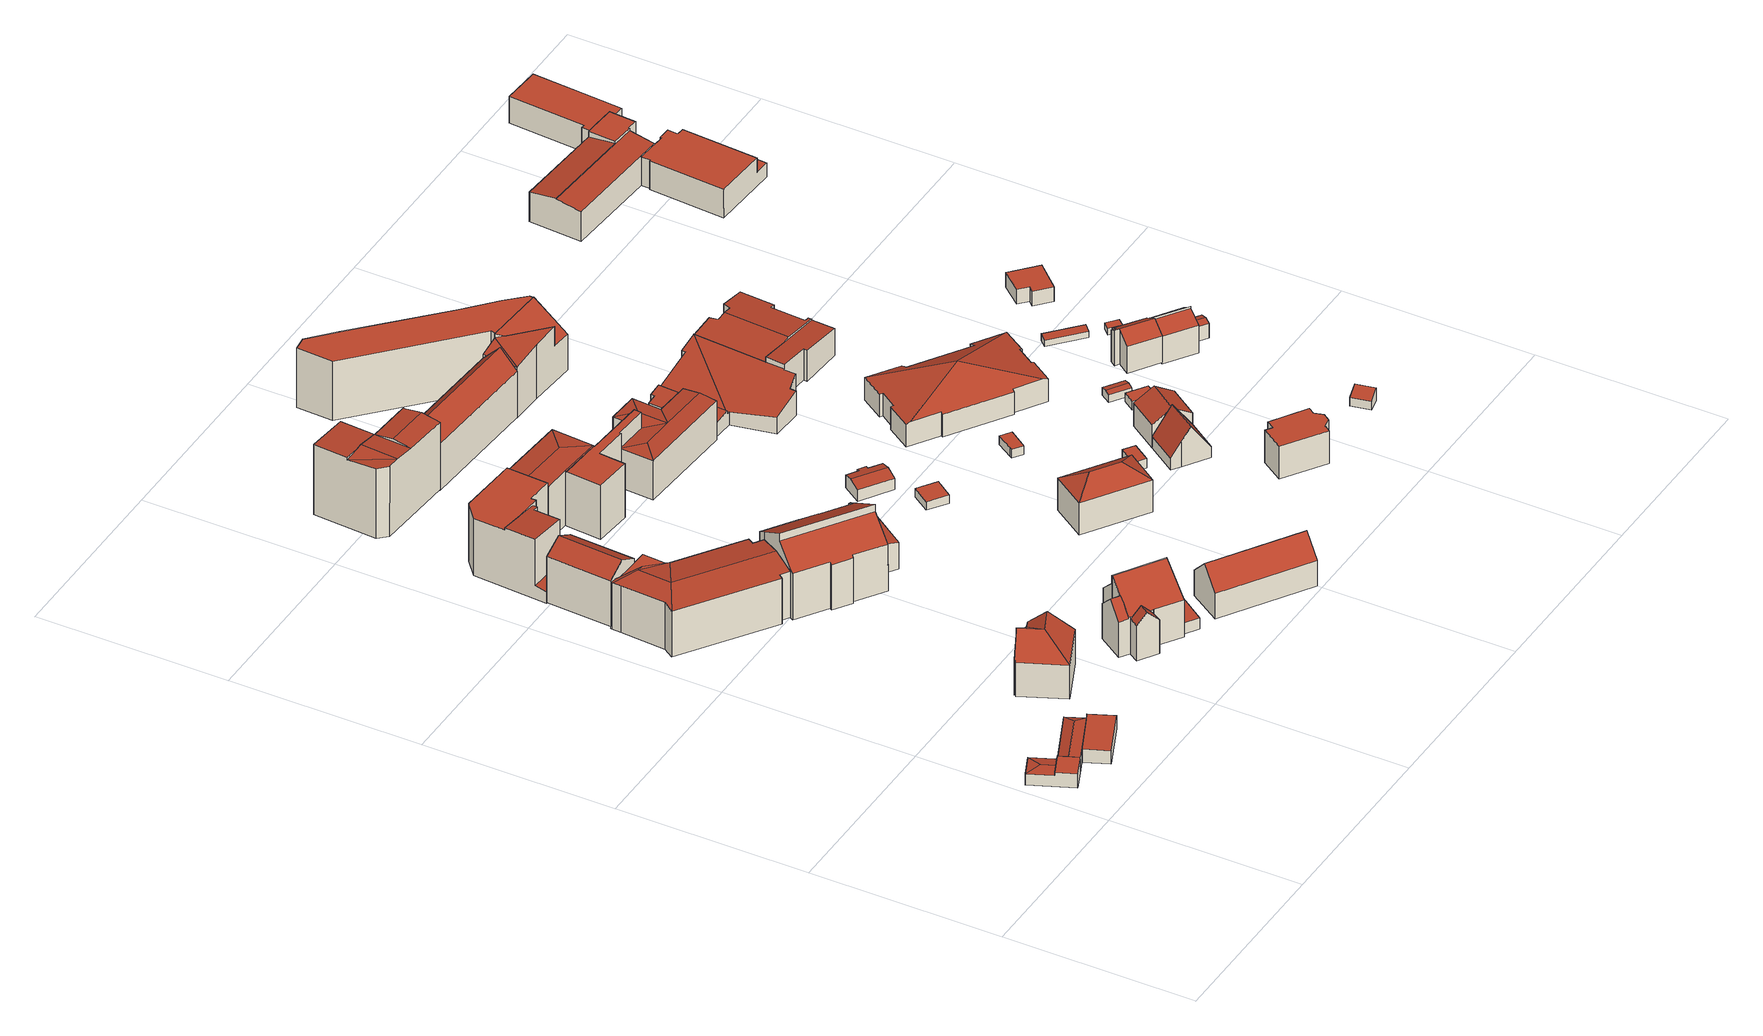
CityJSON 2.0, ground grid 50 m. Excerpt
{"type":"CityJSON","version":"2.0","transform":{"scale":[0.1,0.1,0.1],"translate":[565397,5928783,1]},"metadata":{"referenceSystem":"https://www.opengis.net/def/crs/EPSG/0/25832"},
"CityObjects":{
"building1":{"type":"Building","attributes":{"Gemeindeschluessel":"02100137","Geometrietyp2DReferenz":"3000","function":"31001_2500","roofType":"3200","measuredHeight":3.99,"storeysAboveGround":1},"address":[{"country":"Germany","locality":"Hamburg","thoroughfareName":"Bonifatiusstraße","postcode":"21107"}],"geometry":[{"type":"Solid","lod":"2","boundaries":[[[[0,1,2]],[[3,2,1,4]],[[5,6,7,8,9,10,9,11]],[[12,13,0,2,3]],[[8,14,15,16]],[[14,8,17,18]],[[15,14,18]],[[1,0,19,20]],[[9,8,16]],[[7,17,8]],[[6,5,21,22]],[[0,13,23,19]],[[15,18,24,25]],[[21,20,19,23,26,25,24,22]],[[21,5,11,4,1,20]],[[26,10,9,16,15,25]],[[24,18,17,7,6,22]],[[23,13,12,9,10,26]],[[9,12,3,4,11]]]],"semantics":{"surfaces":[{"type":"RoofSurface"},{"type":"WallSurface"},{"type":"GroundSurface"}],"values":[[0,0,0,0,0,0,0,1,1,1,1,1,1,2,1,1,1,1,1]]}}]},
"building2":{"type":"Building","attributes":{"Gemeindeschluessel":"02100137","Geometrietyp2DReferenz":"3000","function":"31001_2140","roofType":"1000","measuredHeight":3.64,"storeysAboveGround":1},"address":[{"country":"Germany","locality":"Hamburg","thoroughfareName":"Groß-Sand","postcode":"21107"}],"geometry":[{"type":"Solid","lod":"2","boundaries":[[[[27,28,29,30,31]],[[32,33,34,35,36]],[[30,29,32,36]],[[29,28,33,32]],[[28,27,34,33]],[[27,31,35,34]],[[31,30,36,35]]]],"semantics":{"surfaces":[{"type":"RoofSurface"},{"type":"GroundSurface"},{"type":"WallSurface"}],"values":[[0,1,2,2,2,2,2]]}}]},
"building3":{"type":"Building","attributes":{"Gemeindeschluessel":"02100137","Geometrietyp2DReferenz":"3000","function":"31001_3040","roofType":"3100","measuredHeight":14.27,"storeysAboveGround":2},"address":[{"country":"Germany","locality":"Hamburg","thoroughfareNumber":"1","thoroughfareName":"Bonifatiusstraße","postcode":"21107"}],"geometry":[{"type":"Solid","lod":"2","boundaries":[[[[37,38,39,40,41,42]],[[43,37,42,44]],[[45,46,47,38,37]],[[48,45,37,43]],[[41,40,49,50]],[[40,39,51,49]],[[42,41,50,52]],[[44,42,52,53]],[[47,46,54,55]],[[54,56,53,52,50,49,51,55]],[[54,46,45,48,56]],[[56,48,43,44,53]],[[51,39,38,47,55]]]],"semantics":{"surfaces":[{"type":"RoofSurface"},{"type":"WallSurface"},{"type":"GroundSurface"}],"values":[[0,0,0,0,1,1,1,1,1,2,1,1,1]]}}]},
"building4":{"type":"Building","attributes":{"Gemeindeschluessel":"02100137","Geometrietyp2DReferenz":"3000","function":"31001_1120","roofType":"3100","measuredHeight":15.88,"storeysAboveGround":4},"address":[{"country":"Germany","locality":"Hamburg","thoroughfareNumber":"158","thoroughfareName":"Veringstraße","postcode":"21107"}],"geometry":[{"type":"Solid","lod":"2","boundaries":[[[[57,58,59,60]],[[59,58,61,62]],[[62,61,63,64]],[[59,62,64,65,60]],[[64,63,66,65]],[[61,58,57,66,63]],[[66,57,60,65]]]],"semantics":{"surfaces":[{"type":"RoofSurface"},{"type":"WallSurface"},{"type":"GroundSurface"}],"values":[[0,1,2,1,1,1,0]]}}]},
"building5":{"type":"Building","attributes":{"Gemeindeschluessel":"02100137","Geometrietyp2DReferenz":"3000","function":"31001_3020","roofType":"3100","measuredHeight":14.16,"storeysAboveGround":3},"address":[{"country":"Germany","locality":"Hamburg","thoroughfareNumber":"2a","thoroughfareName":"Bonifatiusstraße","postcode":"21107"}],"geometry":[{"type":"Solid","lod":"2","boundaries":[[[[67,68,69,70,71,72]],[[73,74,75,76,68,67]],[[77,78,79,80]],[[81,67,72,82]],[[73,67,81]],[[71,70,83,84]],[[70,69,85,83]],[[76,75,86,87]],[[78,77,88,89]],[[90,91,92,93]],[[91,94,95,92]],[[96,97,98,99]],[[97,100,101,98]],[[92,95,84,83,85,87,86,89,88,102,99,98,101,93]],[[84,95,94,71]],[[101,100,103,90,93]],[[99,102,82,96]],[[88,77,80,81,82,102]],[[79,74,73,81,80]],[[86,75,74,79,78,89]],[[85,69,68,76,87]],[[100,97,96,82,72,103]],[[72,71,94,91,90,103]]]],"semantics":{"surfaces":[{"type":"RoofSurface"},{"type":"WallSurface"},{"type":"GroundSurface"}],"values":[[0,0,0,0,0,1,1,1,1,1,1,1,1,2,1,1,1,1,1,1,1,0,0]]}}]},
"building6":{"type":"Building","attributes":{"Gemeindeschluessel":"02100137","Geometrietyp2DReferenz":"3000","function":"31001_1120","roofType":"1000","measuredHeight":16.8,"storeysAboveGround":4},"address":[{"country":"Germany","locality":"Hamburg","thoroughfareNumber":"156","thoroughfareName":"Veringstraße","postcode":"21107"}],"geometry":[{"type":"Solid","lod":"2","boundaries":[[[[104,105,106,107,108,109]],[[110,111,112,113,114,115,116,117]],[[118,119,120,121,122]],[[123,118,122,124]],[[125,126,119,118]],[[125,118,123]],[[127,128,129]],[[105,104,121,120]],[[109,108,130,131]],[[115,114,132]],[[113,112,128,127]],[[111,110,133,134]],[[117,116,107,106]],[[135,136,137,138]],[[139,140,141,142]],[[143,144,145,146]],[[141,134,133,147,148,149,131,130,138,137,146,145,142]],[[140,139,144,143,136,135,132,114,150]],[[130,108,107,116,115,132,135,138]],[[147,106,105,120,119,126,148]],[[149,124,122,121,104,109,131]],[[141,140,150,129,128,112,111,134]],[[143,146,137,136]],[[148,126,125,123,124,149]],[[139,142,145,144]],[[114,113,127,129,150]],[[133,110,117,106,147]]]],"semantics":{"surfaces":[{"type":"RoofSurface"},{"type":"WallSurface"},{"type":"GroundSurface"}],"values":[[0,0,0,0,0,0,0,1,1,1,1,1,1,1,1,1,2,0,1,1,1,1,1,1,1,1,1]]}}]},
"building7":{"type":"Building","attributes":{"Gemeindeschluessel":"02100137","Geometrietyp2DReferenz":"3000","function":"31001_1010","roofType":"2100","measuredHeight":16.89,"storeysAboveGround":3},"address":[{"country":"Germany","locality":"Hamburg","thoroughfareNumber":"3","thoroughfareName":"Bonifatiusstraße","postcode":"21107"}],"geometry":[{"type":"Solid","lod":"2","boundaries":[[[[151,152,153,154,155]],[[156,157,158,159,160]],[[161,162,163,153,152]],[[164,165,156,160,166]],[[167,151,155]],[[168,162,161]],[[169,165,164]],[[170,158,157]],[[171,172,173,174]],[[172,175,176,173]],[[175,177,178,176]],[[179,180,181,182]],[[180,183,184,181]],[[183,185,186,184]],[[185,187,188,186]],[[189,190,191,192,193,194,195,174,173,176,178,182,181,184,186,188,196]],[[196,188,187,197,198,199]],[[182,178,177,179]],[[189,200,169,164,166,190]],[[189,196,199,200]],[[197,201,202,198]],[[195,168,202,201,171,174]],[[194,163,162,168,195]],[[190,166,160,159,191]],[[156,165,157]],[[191,159,158,170,203,192]],[[192,203,167,155,154,193]],[[152,151,161]],[[193,154,153,163,194]],[[197,187,185,183,180,179,177,175,172,171,201]],[[151,167,203,170,157,165,169,200,199,198,202,168,161]]]],"semantics":{"surfaces":[{"type":"RoofSurface"},{"type":"WallSurface"},{"type":"GroundSurface"}],"values":[[0,0,0,0,1,1,1,1,1,1,1,1,1,1,1,2,1,1,1,1,1,1,1,1,1,1,1,1,1,0,0]]}}]},
"building8":{"type":"Building","attributes":{"name":"Katholische Bonifatiusschule","Gemeindeschluessel":"02100137","Geometrietyp2DReferenz":"3000","function":"31001_3020","roofType":"2100","measuredHeight":20.45,"storeysAboveGround":3},"address":[{"country":"Germany","locality":"Hamburg","thoroughfareNumber":"2","thoroughfareName":"Bonifatiusstraße","postcode":"21107"}],"geometry":[{"type":"Solid","lod":"2","boundaries":[[[[204,205,206,207,208,209,210,211,212]],[[213,214,215,216,217,218,219,220,221,222,223]],[[224,225,226,227,228,229]],[[230,231,232,233]],[[211,210,93,234]],[[206,205,235,236]],[[205,204,237,235]],[[204,212,238,237]],[[212,211,234,238]],[[221,220,239,101]],[[220,219,240,239]],[[219,218,241,240]],[[218,217,242,241]],[[217,216,243,242]],[[216,215,244,243]],[[215,214,245,244]],[[223,222,209,208]],[[226,225,246,247]],[[225,224,248,246]],[[229,228,231,230]],[[236,235,237,238,234,93,101,239,240,241,242,243,244,245,247,246,248,249]],[[248,224,229,230,233,249]],[[245,214,213,227,226,247]],[[249,233,232,207,206,236]],[[207,232,231,228,227,213,223,208]],[[93,210,209,222,221,101]]]],"semantics":{"surfaces":[{"type":"RoofSurface"},{"type":"WallSurface"},{"type":"GroundSurface"}],"values":[[0,0,0,0,1,1,1,1,1,1,1,1,1,1,1,1,1,1,1,1,2,1,1,1,1,1]]}}]},
"building9":{"type":"Building","attributes":{"Gemeindeschluessel":"02100137","Geometrietyp2DReferenz":"3000","function":"31001_2460","roofType":"1000","measuredHeight":3.11,"storeysAboveGround":1},"address":[{"country":"Germany","locality":"Hamburg","thoroughfareName":"Bonifatiusstraße","postcode":"21107"}],"geometry":[{"type":"Solid","lod":"2","boundaries":[[[[250,251,252,253]],[[254,255,256,257]],[[257,253,252,254]],[[256,250,253,257]],[[255,251,250,256]],[[254,252,251,255]]]],"semantics":{"surfaces":[{"type":"RoofSurface"},{"type":"GroundSurface"},{"type":"WallSurface"}],"values":[[0,1,2,2,2,2]]}}]},
"building10":{"type":"Building","attributes":{"Gemeindeschluessel":"02100137","Geometrietyp2DReferenz":"3000","function":"31001_1120","roofType":"3100","measuredHeight":19.81,"storeysAboveGround":4},"address":[{"country":"Germany","locality":"Hamburg","thoroughfareNumber":"81","thoroughfareName":"Rotenhäuser Straße","postcode":"21107"}],"geometry":[{"type":"Solid","lod":"2","boundaries":[[[[258,259,260,261]],[[262,263,264,259,258]],[[265,266,267,268,263,269]],[[269,262,258,270,271]],[[272,273,270,274]],[[275,276,271,273,272]],[[261,260,277,278]],[[267,266,279,280]],[[266,265,281,279]],[[268,264,263]],[[276,275,282,283]],[[278,277,280,279,281,284,283,282,285]],[[285,274,270,258,261,278]],[[277,260,259,264,268,267,280]],[[282,275,272,274,285]],[[270,273,271]],[[284,271,276,283]],[[281,265,269,271,284]],[[263,262,269]]]],"semantics":{"surfaces":[{"type":"RoofSurface"},{"type":"WallSurface"},{"type":"GroundSurface"}],"values":[[0,0,0,0,0,0,1,1,1,1,1,2,1,1,1,1,1,1,1]]}}]},
"building11":{"type":"Building","attributes":{"Gemeindeschluessel":"02100137","Geometrietyp2DReferenz":"3000","function":"31001_1010","roofType":"3100","measuredHeight":12.44,"storeysAboveGround":2},"address":[{"country":"Germany","locality":"Hamburg","thoroughfareNumber":"5","thoroughfareName":"Bonifatiusstraße","postcode":"21107"}],"geometry":[{"type":"Solid","lod":"2","boundaries":[[[[286,287,288,289]],[[290,291,287,286]],[[289,288,292,293]],[[291,290,294,295]],[[290,286,289,293,294]],[[288,287,291,295,292]],[[295,294,293,292]]]],"semantics":{"surfaces":[{"type":"RoofSurface"},{"type":"WallSurface"},{"type":"GroundSurface"}],"values":[[0,0,1,1,1,1,2]]}}]},
"building12":{"type":"Building","attributes":{"Gemeindeschluessel":"02100137","Geometrietyp2DReferenz":"3000","function":"31001_3020","roofType":"3100","measuredHeight":15.96,"storeysAboveGround":4},"address":[{"country":"Germany","locality":"Hamburg","thoroughfareName":"Rotenhäuser Straße","postcode":"21107"}],"geometry":[{"type":"Solid","lod":"2","boundaries":[[[[296,297,298,299]],[[300,301,296]],[[302,303,304,305]],[[306,307,308,309]],[[307,310,311,308]],[[299,298,312,313]],[[314,315,316,317]],[[315,318,319,316]],[[318,320,321,319]],[[300,296,299,313,322,323,324]],[[308,311,325,305,304,326,324,323,317,316,319,321,309]],[[311,310,312,298,297,325]],[[309,321,320,306]],[[317,323,322,314]],[[324,326,327,300]],[[305,325,297,302]],[[304,303,328,327,326]],[[322,313,312,310,307,306,320,318,315,314]],[[300,327,328,301]],[[328,303,302,297,296,301]]]],"semantics":{"surfaces":[{"type":"RoofSurface"},{"type":"WallSurface"},{"type":"GroundSurface"}],"values":[[0,0,1,1,1,1,1,1,1,1,2,1,1,1,1,1,1,0,0,0]]}}]},
"building13":{"type":"Building","attributes":{"Gemeindeschluessel":"02100137","Geometrietyp2DReferenz":"3000","function":"31001_1010","roofType":"3100","measuredHeight":18.03,"storeysAboveGround":4},"address":[{"country":"Germany","locality":"Hamburg","thoroughfareNumber":"77","thoroughfareName":"Rotenhäuser Straße","postcode":"21107"}],"geometry":[{"type":"Solid","lod":"2","boundaries":[[[[329,330,331,332]],[[333,334,330,329]],[[332,331,335,336]],[[334,333,337,338]],[[333,329,332,336,337]],[[331,330,334,338,335]],[[338,337,336,335]]]],"semantics":{"surfaces":[{"type":"RoofSurface"},{"type":"WallSurface"},{"type":"GroundSurface"}],"values":[[0,0,1,1,1,1,2]]}}]},
"building14":{"type":"Building","attributes":{"Gemeindeschluessel":"02100137","Geometrietyp2DReferenz":"3000","function":"31001_2460","roofType":"1000","measuredHeight":2.35,"storeysAboveGround":1},"address":[{"country":"Germany","locality":"Hamburg","thoroughfareName":"Bonifatiusstraße","postcode":"21107"}],"geometry":[{"type":"Solid","lod":"2","boundaries":[[[[339,340,341,342]],[[343,344,345,346]],[[341,340,343,346]],[[340,339,344,343]],[[339,342,345,344]],[[342,341,346,345]]]],"semantics":{"surfaces":[{"type":"RoofSurface"},{"type":"GroundSurface"},{"type":"WallSurface"}],"values":[[0,1,2,2,2,2]]}}]},
"building15":{"type":"Building","attributes":{"Gemeindeschluessel":"02100137","Geometrietyp2DReferenz":"3000","function":"31001_3040","roofType":"3100","measuredHeight":4.05,"storeysAboveGround":1},"address":[{"country":"Germany","locality":"Hamburg","thoroughfareName":"Bonifatiusstraße","postcode":"21107"}],"geometry":[{"type":"Solid","lod":"2","boundaries":[[[[347,348,349,350]],[[351,352,353,354,355,356,348,347]],[[350,349,357,358]],[[356,355,359,360]],[[355,354,361,359]],[[354,353,362,361]],[[353,352,363,362]],[[352,351,364,363]],[[351,347,350,358,364]],[[349,348,356,360,357]],[[360,359,361,362,363,364,358,357]]]],"semantics":{"surfaces":[{"type":"RoofSurface"},{"type":"WallSurface"},{"type":"GroundSurface"}],"values":[[0,0,1,1,1,1,1,1,1,1,2]]}}]},
"building16":{"type":"Building","attributes":{"Gemeindeschluessel":"02100137","Geometrietyp2DReferenz":"3000","function":"31001_3020","roofType":"3100","measuredHeight":11.5,"storeysAboveGround":3},"address":[{"country":"Germany","locality":"Hamburg","thoroughfareNumber":"96","thoroughfareName":"Rotenhäuser Straße","postcode":"21107"}],"geometry":[{"type":"Solid","lod":"2","boundaries":[[[[365,366,367,368]],[[369,370,371]],[[367,366,372,373]],[[366,365,374,372]],[[375,367,373,376]],[[373,372,374,377,378,379,380,381,382,376]],[[383,368,367,375,384]],[[371,383,385,369]],[[380,379,370,369]],[[385,381,380,369]],[[375,376,382,386,384]],[[382,381,385,386]],[[378,387,370,379]],[[378,377,388,387]],[[377,374,365,388]],[[385,383,384,386]],[[388,383,371,370,387]],[[365,368,383,388]]]],"semantics":{"surfaces":[{"type":"RoofSurface"},{"type":"WallSurface"},{"type":"GroundSurface"}],"values":[[0,0,1,1,1,2,0,0,1,1,1,1,1,1,1,0,0,0]]}}]},
"building17":{"type":"Building","attributes":{"Gemeindeschluessel":"02100137","Geometrietyp2DReferenz":"3000","function":"31001_1010","roofType":"3200","measuredHeight":12.34,"storeysAboveGround":2},"address":[{"country":"Germany","locality":"Hamburg","thoroughfareNumber":"8","thoroughfareName":"Bonifatiusstraße","postcode":"21107"}],"geometry":[{"type":"Solid","lod":"2","boundaries":[[[[389,390,391]],[[392,391,390,393]],[[392,394,389,391]],[[394,392,393]],[[390,389,395,396]],[[393,390,396,397]],[[389,394,398,395]],[[394,393,397,398]],[[396,395,398,397]]]],"semantics":{"surfaces":[{"type":"RoofSurface"},{"type":"WallSurface"},{"type":"GroundSurface"}],"values":[[0,0,0,0,1,1,1,1,2]]}}]},
"building18":{"type":"Building","attributes":{"Gemeindeschluessel":"02100137","Geometrietyp2DReferenz":"3000","function":"31001_1010","roofType":"1000","measuredHeight":16.89,"storeysAboveGround":5},"address":[{"country":"Germany","locality":"Hamburg","thoroughfareNumber":"77c","thoroughfareName":"Rotenhäuser Straße","postcode":"21107"}],"geometry":[{"type":"Solid","lod":"2","boundaries":[[[[399,400,401]],[[402,403,404,405,406,407,408]],[[409,410,411,412]],[[410,413,414,411]],[[413,415,416,414]],[[400,399,417,418]],[[419,402,408]],[[420,421,422,423]],[[421,424,425,422]],[[405,404,426,427]],[[407,428,408]],[[429,418,417,430,431,412,411,414,416,423,422,425,432]],[[417,399,401,428,407,406,430]],[[430,406,405,427,433,431]],[[425,424,426,404,403,432]],[[432,403,402,419,434,429]],[[418,429,434,400]],[[412,431,433,409]],[[423,416,415,420]],[[434,419,408,428,401,400]],[[415,413,410,409,433,427,426,424,421,420]]]],"semantics":{"surfaces":[{"type":"RoofSurface"},{"type":"WallSurface"},{"type":"GroundSurface"}],"values":[[0,0,1,1,1,1,1,1,1,1,1,2,1,1,1,1,1,1,1,0,0]]}}]},
"building19":{"type":"Building","attributes":{"Gemeindeschluessel":"02100137","Geometrietyp2DReferenz":"3000","function":"31001_2460","roofType":"1000","measuredHeight":2.44,"storeysAboveGround":1},"address":[{"country":"Germany","locality":"Hamburg","thoroughfareName":"Bonifatiusstraße","postcode":"21107"}],"geometry":[{"type":"Solid","lod":"2","boundaries":[[[[435,436,437,438,439,440]],[[441,442,443,444,445,446]],[[439,438,441,446]],[[438,437,442,441]],[[437,436,443,442]],[[436,435,444,443]],[[435,440,445,444]],[[440,439,446,445]]]],"semantics":{"surfaces":[{"type":"RoofSurface"},{"type":"GroundSurface"},{"type":"WallSurface"}],"values":[[0,1,2,2,2,2,2,2]]}}]},
"building20":{"type":"Building","attributes":{"Gemeindeschluessel":"02100137","Geometrietyp2DReferenz":"3000","function":"31001_2460","roofType":"1000","measuredHeight":2.62,"storeysAboveGround":1},"address":[{"country":"Germany","locality":"Hamburg","thoroughfareName":"Dreieck","postcode":"21107"}],"geometry":[{"type":"Solid","lod":"2","boundaries":[[[[447,448,449,450]],[[451,452,453,454]],[[449,448,451,454]],[[448,447,452,451]],[[447,450,453,452]],[[450,449,454,453]]]],"semantics":{"surfaces":[{"type":"RoofSurface"},{"type":"GroundSurface"},{"type":"WallSurface"}],"values":[[0,1,2,2,2,2]]}}]},
"building21":{"type":"Building","attributes":{"Gemeindeschluessel":"02100137","Geometrietyp2DReferenz":"3000","function":"31001_1010","roofType":"3100","measuredHeight":10.58,"storeysAboveGround":2},"address":[{"country":"Germany","locality":"Hamburg","thoroughfareNumber":"8","thoroughfareName":"Dreieck","postcode":"21107"}],"geometry":[{"type":"Solid","lod":"2","boundaries":[[[[455,456,457,458,459]],[[460,458,457,461]],[[455,459,462,463]],[[456,455,463,464]],[[460,461,465,466]],[[459,458,460,466,462]],[[461,457,456,464,465]],[[464,463,462,466,465]]]],"semantics":{"surfaces":[{"type":"RoofSurface"},{"type":"WallSurface"},{"type":"GroundSurface"}],"values":[[0,0,1,1,1,1,1,2]]}}]},
"building22":{"type":"Building","attributes":{"Gemeindeschluessel":"02100137","Geometrietyp2DReferenz":"3000","function":"31001_3060","roofType":"2100","measuredHeight":9.43,"storeysAboveGround":2},"address":[{"country":"Germany","locality":"Hamburg","thoroughfareNumber":"94","thoroughfareName":"Rotenhäuser Straße","postcode":"21107"}],"geometry":[{"type":"Solid","lod":"2","boundaries":[[[[467,468,469,470,471,472,473]],[[474,475,476,477,478]],[[479,480,481,482,483,484,485]],[[486,487,488,489,490,491,485]],[[492,493,494,495,496,497,498,487,486,499]],[[472,471,500,501]],[[471,470,502,500]],[[470,469,503,502]],[[469,468,504,503]],[[467,473,478,477]],[[476,475,505,506]],[[507,508,491,490]],[[509,510,511,512]],[[510,513,514,511]],[[480,479,508,515]],[[508,479,485,491]],[[483,482,516,517]],[[482,481,518,516]],[[489,488,519,520]],[[498,497,521,522]],[[497,496,523,521]],[[496,495,524,523]],[[495,494,525,524]],[[494,493,526,525]],[[493,492,527,526]],[[510,509,528,529,515,508,507,474,478,530,513]],[[513,530,531,514]],[[516,518,532,533,512,511,514,531,501,500,502,503,504,506,505,520,519,522,521,523,524,525,526,527,517]],[[531,530,478,473,472,501]],[[505,475,474,507,490,489,520]],[[484,499,486,485]],[[519,488,487,498,522]],[[527,492,499,484,483,517]],[[533,528,509,512]],[[532,529,528,533]],[[518,481,480,515,529,532]],[[504,468,467,477,476,506]]]],"semantics":{"surfaces":[{"type":"RoofSurface"},{"type":"WallSurface"},{"type":"GroundSurface"}],"values":[[0,0,0,0,0,1,1,1,1,1,1,1,1,1,1,1,1,1,1,1,1,1,1,1,1,0,1,2,1,1,1,1,1,1,1,1,1]]}}]},
"building23":{"type":"Building","attributes":{"Gemeindeschluessel":"02100137","Geometrietyp2DReferenz":"3000","function":"31001_1120","roofType":"1000","measuredHeight":9.2,"storeysAboveGround":1},"address":[{"country":"Germany","locality":"Hamburg","thoroughfareNumber":"12","thoroughfareName":"Bonifatiusstraße","postcode":"21107"}],"geometry":[{"type":"Solid","lod":"2","boundaries":[[[[534,535,536,537]],[[535,538,539,536]],[[538,540,541,539]],[[542,543,544,545]],[[543,546,547,544]],[[546,548,549,547]],[[548,546,543,542,550,540,538,535,534,551]],[[544,547,549,552,537,536,539,541,553,545]],[[552,551,534,537]],[[549,548,551,552]],[[553,550,542,545]],[[541,540,550,553]]]],"semantics":{"surfaces":[{"type":"WallSurface"},{"type":"RoofSurface"},{"type":"GroundSurface"}],"values":[[0,0,0,0,0,0,1,2,0,0,0,0]]}}]},
"building24":{"type":"Building","attributes":{"Gemeindeschluessel":"02100137","Geometrietyp2DReferenz":"3000","function":"31001_1010","roofType":"3100","measuredHeight":9.58,"storeysAboveGround":2},"address":[{"country":"Germany","locality":"Hamburg","thoroughfareNumber":"6","thoroughfareName":"Dreieck","postcode":"21107"}],"geometry":[{"type":"Solid","lod":"2","boundaries":[[[[554,555,556,557]],[[558,554,557,559]],[[556,555,560,462]],[[558,559,466,561]],[[555,554,558,561,560]],[[559,557,556,462,466]],[[462,560,561,466]]]],"semantics":{"surfaces":[{"type":"RoofSurface"},{"type":"WallSurface"},{"type":"GroundSurface"}],"values":[[0,0,1,1,1,1,2]]}}]},
"building25":{"type":"Building","attributes":{"name":"Gemeindehaus","Gemeindeschluessel":"02100137","Geometrietyp2DReferenz":"3000","function":"31001_3040","roofType":"3500","measuredHeight":11.46,"storeysAboveGround":2},"address":[{"country":"Germany","locality":"Hamburg","thoroughfareNumber":"6","thoroughfareName":"Bonifatiusstraße","postcode":"21107"}],"geometry":[{"type":"Solid","lod":"2","boundaries":[[[[562,563,564,565,566,567,568,569]],[[570,571,572,573,562,569,574]],[[575,576,577,578,579,563,562]],[[580,581,582,583,584,585,575,562,573]],[[568,567,586,587]],[[567,566,588,586]],[[566,565,589,588]],[[565,564,590,589]],[[564,563,591,590]],[[572,571,592,593]],[[571,570,594,592]],[[570,574,595,594]],[[563,579,596,591]],[[579,578,597,596]],[[578,577,598,597]],[[577,576,599,598]],[[585,584,600,601]],[[584,583,602,600]],[[583,582,603,602]],[[582,581,604,603]],[[581,580,605,604]],[[592,594,595,587,586,588,589,590,591,596,597,598,599,601,600,602,603,604,605,593]],[[599,576,575,585,601]],[[605,580,573,572,593]],[[595,574,569,568,587]]]],"semantics":{"surfaces":[{"type":"RoofSurface"},{"type":"WallSurface"},{"type":"GroundSurface"}],"values":[[0,0,0,0,1,1,1,1,1,1,1,1,1,1,1,1,1,1,1,1,1,2,1,1,1]]}}]},
"building26":{"type":"Building","attributes":{"Gemeindeschluessel":"02100137","Geometrietyp2DReferenz":"3000","function":"31001_2460","roofType":"1000","measuredHeight":2.25,"storeysAboveGround":1},"address":[{"country":"Germany","locality":"Hamburg","thoroughfareName":"Dreieck","postcode":"21107"}],"geometry":[{"type":"Solid","lod":"2","boundaries":[[[[606,607,608,609]],[[610,611,612,613]],[[608,607,610,613]],[[607,606,611,610]],[[606,609,612,611]],[[609,608,613,612]]]],"semantics":{"surfaces":[{"type":"RoofSurface"},{"type":"GroundSurface"},{"type":"WallSurface"}],"values":[[0,1,2,2,2,2]]}}]},
"building27":{"type":"Building","attributes":{"Gemeindeschluessel":"02100137","Geometrietyp2DReferenz":"3000","function":"31001_2460","roofType":"3100","measuredHeight":2.45,"storeysAboveGround":1},"address":[{"country":"Germany","locality":"Hamburg","thoroughfareName":"Dreieck","postcode":"21107"}],"geometry":[{"type":"Solid","lod":"2","boundaries":[[[[614,615,616,617]],[[618,619,615,614]],[[617,616,620,621]],[[619,618,622,623]],[[618,614,617,621,622]],[[616,615,619,623,620]],[[623,622,621,620]]]],"semantics":{"surfaces":[{"type":"RoofSurface"},{"type":"WallSurface"},{"type":"GroundSurface"}],"values":[[0,0,1,1,1,1,2]]}}]},
"building28":{"type":"Building","attributes":{"Gemeindeschluessel":"02100137","Geometrietyp2DReferenz":"3000","function":"31001_2460","roofType":"2100","measuredHeight":3.62,"storeysAboveGround":1},"address":[{"country":"Germany","locality":"Hamburg","thoroughfareName":"Dreieck","postcode":"21107"}],"geometry":[{"type":"Solid","lod":"2","boundaries":[[[[624,625,626,627]],[[628,629,630,631]],[[626,625,628,631]],[[625,624,629,628]],[[624,627,630,629]],[[627,626,631,630]]]],"semantics":{"surfaces":[{"type":"RoofSurface"},{"type":"GroundSurface"},{"type":"WallSurface"}],"values":[[0,1,2,2,2,2]]}}]},
"building29":{"type":"Building","attributes":{"Gemeindeschluessel":"02100137","Geometrietyp2DReferenz":"3000","function":"31001_1010","roofType":"2100","measuredHeight":9.99,"storeysAboveGround":1},"address":[{"country":"Germany","locality":"Hamburg","thoroughfareNumber":"4","thoroughfareName":"Dreieck","postcode":"21107"}],"geometry":[{"type":"Solid","lod":"2","boundaries":[[[[632,633,634,635,636,637]],[[638,639,640,641,633,632]],[[636,635,642,643]],[[635,634,644,642]],[[637,636,643,645]],[[641,640,646,647]],[[640,639,648,646]],[[639,638,649,648]],[[638,632,637,645,649]],[[634,633,641,647,644]],[[647,646,648,649,645,643,642,644]]]],"semantics":{"surfaces":[{"type":"RoofSurface"},{"type":"WallSurface"},{"type":"GroundSurface"}],"values":[[0,0,1,1,1,1,1,1,1,1,2]]}}]},
"building30":{"type":"Building","attributes":{"Gemeindeschluessel":"02100137","Geometrietyp2DReferenz":"3000","function":"31001_1310","roofType":"1000","measuredHeight":2.07,"storeysAboveGround":1},"address":[{"country":"Germany","locality":"Hamburg","thoroughfareName":"Dreieck","postcode":"21107"}],"geometry":[{"type":"Solid","lod":"2","boundaries":[[[[650,651,652,653]],[[651,654,655,652]],[[653,656,657,650]],[[656,655,654,657]],[[656,653,652,655]],[[654,651,650,657]]]],"semantics":{"surfaces":[{"type":"WallSurface"},{"type":"GroundSurface"},{"type":"RoofSurface"}],"values":[[0,0,0,0,1,2]]}}]},
"building31":{"type":"Building","attributes":{"Gemeindeschluessel":"02100137","Geometrietyp2DReferenz":"3000","function":"31001_1010","roofType":"2100","measuredHeight":10.32,"storeysAboveGround":1},"address":[{"country":"Germany","locality":"Hamburg","thoroughfareNumber":"2","thoroughfareName":"Dreieck","postcode":"21107"}],"geometry":[{"type":"Solid","lod":"2","boundaries":[[[[658,659,660,661]],[[662,663,664,665,666]],[[667,668,669,670]],[[671,672,668,667]],[[661,660,673,674]],[[664,663,659,658]],[[675,674,673,676,677,678]],[[677,671,667,670,678]],[[678,670,669,665,675]],[[665,669,668,672,666]],[[676,662,666,672,671,677]],[[675,665,664,658,661,674]],[[673,660,659,663,662,676]]]],"semantics":{"surfaces":[{"type":"RoofSurface"},{"type":"WallSurface"},{"type":"GroundSurface"}],"values":[[0,0,0,0,1,1,2,1,1,1,1,1,1]]}}]},
"building32":{"type":"Building","attributes":{"Gemeindeschluessel":"02100137","Geometrietyp2DReferenz":"3000","function":"31001_1310","roofType":"1000","measuredHeight":1.86,"storeysAboveGround":1},"address":[{"country":"Germany","locality":"Hamburg","thoroughfareName":"Dreieck","postcode":"21107"}],"geometry":[{"type":"Solid","lod":"2","boundaries":[[[[679,680,681,682]],[[683,684,685,686]],[[684,679,682,685]],[[683,680,679,684]],[[686,681,680,683]],[[685,682,681,686]]]],"semantics":{"surfaces":[{"type":"GroundSurface"},{"type":"RoofSurface"},{"type":"WallSurface"}],"values":[[0,1,2,2,2,2]]}}]},
"building33":{"type":"Building","attributes":{"Gemeindeschluessel":"02100137","Geometrietyp2DReferenz":"3000","function":"31001_2460","roofType":"1000","measuredHeight":4.13,"storeysAboveGround":1},"address":[{"country":"Germany","locality":"Hamburg","thoroughfareName":"Bauwiesenstraße","postcode":"21107"}],"geometry":[{"type":"Solid","lod":"2","boundaries":[[[[687,688,689,690]],[[688,691,692,689]],[[691,693,694,692]],[[693,695,696,694]],[[690,697,698,687]],[[697,696,695,698]],[[697,690,689,692,694,696]],[[695,693,691,688,687,698]]]],"semantics":{"surfaces":[{"type":"WallSurface"},{"type":"GroundSurface"},{"type":"RoofSurface"}],"values":[[0,0,0,0,0,0,1,2]]}}]},
"building34":{"type":"Building","attributes":{"name":"Feuerwehr","Gemeindeschluessel":"02100137","Geometrietyp2DReferenz":"3000","function":"31001_3070","roofType":"1000","measuredHeight":9.97,"storeysAboveGround":3},"address":[{"country":"Germany","locality":"Hamburg","thoroughfareNumber":"73","thoroughfareName":"Rotenhäuser Straße","postcode":"21107"}],"geometry":[{"type":"Solid","lod":"2","boundaries":[[[[699,700,701,702]],[[703,704,705,706]],[[707,708,709,710]],[[711,712,713,714]],[[715,716,717,718]],[[716,719,720,717]],[[721,722,699,702]],[[723,724,725,709,708]],[[726,727,728,729]],[[727,730,731,728]],[[725,732,710,709]],[[733,734,735,713,712]],[[735,736,737,738]],[[739,740,705,704]],[[741,733,712,711]],[[703,706,742,743]],[[732,744,707,710]],[[706,705,740,715,718,742]],[[744,732,725,745,719,716,715,740,739,746,747]],[[748,749,750,729,728,731,751,752,738,737,753,754,755,756,743,742,718,717,720,757]],[[724,723,758,759,760,761,762]],[[763,736,735,734,764,722,721,765]],[[741,766,730,727,726,767,733]],[[764,750,749,700,699,722]],[[721,702,701,760,759,765]],[[720,719,745,762,757]],[[754,758,723,708,707,744,747,755]],[[766,751,731,730]],[[755,747,746,756]],[[751,766,741,711,714,752]],[[756,746,739,704,703,743]],[[752,714,713,735,738]],[[763,753,737,736]],[[767,764,734,733]],[[750,764,767,726,729]],[[753,763,765,759,758,754]],[[762,745,725,724]],[[761,748,757,762]],[[748,761,760,701,700,749]]]],"semantics":{"surfaces":[{"type":"RoofSurface"},{"type":"WallSurface"},{"type":"GroundSurface"}],"values":[[0,0,0,0,1,1,1,1,1,1,1,1,1,1,1,1,1,1,0,2,0,0,0,1,1,1,1,1,1,1,1,1,1,1,1,1,1,1,1]]}}]}
},
"vertices":[
[57,240,58],[0,215,58],[41,199,63],[55,166,63],[27,154,58],[48,106,66],[98,128,66],[105,131,66],[95,155,66],[84,179,66],[84,178,66],[27,154,66],[84,179,58],[82,183,58],[218,209,66],[231,243,57],[84,179,57],[105,131,57],[252,196,57],[57,240,26],[0,215,26],[48,106,26],[98,128,26],[82,183,26],[252,196,26],[231,243,26],[84,178,26],
[291,139,59],[263,201,59],[252,196,59],[142,147,59],[169,86,59],[252,196,22],[263,201,22],[291,139,22],[169,86,22],[142,147,22],
[371,370,167],[345,428,167],[287,402,123],[288,399,123],[285,397,120],[334,285,120],[433,397,167],[458,339,120],[397,431,134],[353,412,167],[346,429,166],[415,438,134],[288,399,24],[285,397,24],[287,402,24],[334,285,24],[458,339,24],[353,412,24],[346,429,24],[415,438,24],
[132,1494,182],[82,1497,154],[72,1327,154],[121,1324,182],[82,1497,24],[72,1327,24],[181,1491,24],[172,1321,24],[172,1321,153],[181,1491,154],
[129,1287,161],[71,1319,151],[70,1298,151],[63,1181,151],[44,1154,148],[124,1200,161],[146,1286,161],[88,1326,148],[72,1327,148],[72,1324,149],[209,1319,141],[172,1321,141],[88,1326,141],[205,1246,141],[205,1246,148],[204,1246,148],[63,1181,19],[44,1154,19],[70,1298,19],[72,1327,19],[72,1324,19],[209,1319,19],[172,1321,19],[304,990,150],[281,1005,150],[281,1005,19],[304,990,19],[274,995,148],[274,995,19],[368,1133,148],[355,1115,151],[355,1115,19],[368,1133,19],[379,1099,151],[379,1099,19],[204,1246,19],[344,1048,161],
[200,1490,54],[202,1520,60],[187,1521,60],[84,1528,60],[82,1497,54],[181,1491,54],[191,1590,181],[205,1589,179],[206,1590,179],[207,1602,179],[156,1605,184],[89,1610,190],[84,1528,190],[187,1521,181],[208,1504,62],[202,1520,43],[202,1520,42],[200,1490,42],[200,1490,43],[212,1495,51],[212,1489,43],[213,1513,51],[213,1519,43],[207,1602,42],[206,1590,42],[221,1601,42],[82,1497,22],[181,1491,22],[89,1610,184],[191,1590,22],[205,1589,22],[94,1692,184],[137,1729,184],[137,1729,22],[94,1692,22],[222,1615,184],[222,1602,184],[222,1602,22],[222,1615,22],[297,1718,184],[291,1610,184],[291,1610,22],[297,1718,22],[187,1521,22],[213,1519,22],[212,1489,22],[221,1601,184],
[573,277,140],[580,289,154],[559,302,154],[537,269,114],[558,255,114],[584,237,142],[566,249,119],[561,252,113],[545,228,113],[568,213,142],[581,290,152],[603,323,113],[582,337,113],[610,220,109],[603,225,119],[595,196,109],[558,255,119],[603,323,183],[610,220,119],[561,252,119],[626,359,120],[662,336,120],[662,336,14],[626,359,14],[668,344,111],[668,344,14],[682,346,102],[682,346,14],[711,327,102],[714,313,111],[714,313,14],[711,327,14],[708,305,121],[708,305,14],[744,281,121],[744,281,14],[728,257,148],[728,257,14],[611,220,14],[595,196,14],[545,228,14],[562,253,14],[537,269,14],[582,337,14],[603,323,14],[676,177,14],[722,247,160],[722,247,183],[676,177,119],[611,220,119],[603,324,160],[603,324,183],[562,253,119],
[374,922,147],[420,891,147],[423,895,152],[497,845,152],[533,897,202],[333,1033,202],[304,990,160],[298,981,152],[377,927,152],[602,998,146],[597,1001,146],[585,982,160],[513,1031,160],[516,1035,157],[474,1064,157],[472,1061,160],[391,1117,159],[379,1099,173],[333,1033,223],[533,897,223],[534,897,105],[583,863,94],[652,964,94],[602,998,105],[533,897,105],[534,896,105],[534,896,94],[533,897,94],[497,845,94],[499,844,94],[298,981,19],[420,891,19],[423,895,19],[374,922,19],[377,927,19],[391,1117,19],[472,1061,19],[474,1064,19],[516,1035,19],[513,1031,19],[585,982,19],[597,1001,19],[583,863,19],[652,964,19],[534,897,19],[499,844,19],
[767,230,46],[728,257,46],[681,184,46],[718,160,46],[681,184,15],[728,257,15],[767,230,15],[718,160,15],
[165,1928,220],[115,2030,213],[110,1953,218],[131,1930,220],[172,2027,220],[153,2028,218],[115,2031,213],[234,2114,213],[137,2120,219],[121,2121,220],[115,2031,220],[228,2023,213],[222,1924,213],[228,2022,213],[344,1965,220],[225,1973,220],[340,1915,213],[346,2007,214],[347,2014,213],[110,1953,22],[131,1930,22],[137,2120,22],[121,2121,22],[234,2114,22],[346,2007,22],[347,2014,22],[228,2022,22],[340,1915,22],
[1018,48,137],[798,191,137],[771,149,85],[991,7,85],[1045,90,85],[825,233,85],[771,149,13],[991,7,13],[1045,90,13],[825,233,13],
[475,1594,175],[360,1602,175],[360,1599,175],[475,1591,175],[483,1704,175],[424,1653,181],[290,1607,175],[291,1610,175],[291,1610,21],[290,1607,21],[457,1567,174],[451,1498,174],[451,1498,21],[457,1567,21],[352,1506,174],[352,1506,21],[360,1599,174],[475,1591,174],[640,1578,174],[638,1559,174],[638,1559,21],[640,1578,21],[547,1565,174],[547,1565,21],[546,1560,174],[546,1560,21],[475,1590,174],[475,1590,21],[483,1704,21],[360,1602,21],[297,1718,21],[297,1718,175],[294,1663,181],
[668,1940,200],[343,1961,200],[340,1915,151],[665,1894,151],[671,1986,151],[346,2007,151],[340,1915,20],[665,1894,20],[671,1986,20],[346,2007,20],
[883,926,46],[835,960,46],[803,914,46],[850,880,46],[835,960,22],[883,926,22],[850,880,22],[803,914,22],
[857,1042,61],[778,1095,61],[759,1066,53],[838,1014,53],[871,1063,56],[839,1084,56],[845,1092,53],[826,1105,53],[821,1097,56],[792,1116,56],[759,1066,21],[838,1014,21],[821,1097,21],[792,1116,21],[826,1105,21],[845,1092,21],[839,1084,21],[871,1063,21],
[547,1565,130],[546,1560,130],[541,1475,130],[589,1517,135],[725,1630,130],[643,1635,130],[681,1592,135],[546,1560,20],[541,1475,20],[547,1565,20],[809,1458,130],[809,1458,20],[638,1559,20],[640,1578,20],[643,1635,20],[725,1630,20],[720,1554,20],[814,1548,20],[677,1512,135],[811,1503,135],[720,1554,130],[814,1548,130],[640,1578,130],[638,1559,130],
[955,657,107],[896,569,107],[969,584,140],[1038,538,140],[1052,465,107],[1111,552,107],[955,657,16],[896,569,16],[1052,465,16],[1111,552,16],
[671,1986,161],[665,1894,161],[720,1983,177],[823,1885,121],[878,1881,120],[884,1973,188],[723,1983,188],[723,1982,187],[721,1983,187],[737,1967,177],[454,2255,187],[458,2351,187],[458,2351,19],[454,2255,19],[495,2355,187],[495,2355,19],[559,2296,187],[559,2296,19],[671,1986,19],[665,1894,19],[823,1885,177],[763,2100,187],[840,2031,187],[840,2031,19],[763,2100,19],[885,1984,187],[885,1984,19],[884,1973,187],[723,1983,187],[721,1983,177],[750,1891,19],[723,1982,19],[727,1996,19],[878,1881,19],[727,1996,187],[750,1891,170],
[1102,829,42],[1132,873,42],[1105,891,42],[1076,847,42],[1073,841,42],[1099,824,42],[1076,847,18],[1105,891,18],[1132,873,18],[1102,829,18],[1099,824,18],[1073,841,18],
[1225,605,39],[1197,624,39],[1166,578,39],[1194,559,39],[1197,624,13],[1225,605,13],[1194,559,13],[1166,578,13],
[1213,507,46],[1234,492,84],[1255,478,120],[1307,555,120],[1265,584,46],[1349,526,46],[1297,449,46],[1265,584,14],[1213,507,14],[1234,492,14],[1297,449,14],[1349,526,14],
[875,1645,64],[843,1647,57],[842,1637,57],[819,1639,52],[814,1548,53],[809,1466,53],[865,1462,64],[1040,1645,99],[990,1648,85],[989,1638,85],[875,1645,53],[865,1462,53],[1028,1452,112],[1025,1401,112],[1104,1396,105],[1103,1386,105],[1218,1379,94],[1222,1440,94],[1105,1447,105],[1125,1446,107],[1136,1618,107],[1110,1620,104],[1106,1641,104],[1041,1645,96],[1028,1452,96],[1222,1449,96],[1210,1450,97],[1215,1542,97],[1228,1541,96],[1234,1632,96],[1166,1637,104],[1159,1617,105],[1222,1440,96],[814,1548,18],[809,1466,18],[819,1639,18],[842,1637,18],[843,1647,18],[990,1648,18],[989,1638,18],[1041,1645,99],[1028,1452,99],[980,1363,87],[979,1346,87],[979,1346,18],[980,1363,18],[897,1351,64],[897,1351,18],[1025,1401,99],[1103,1386,18],[1218,1379,18],[1104,1396,18],[1110,1620,18],[1106,1641,18],[1166,1637,18],[1159,1617,18],[1234,1632,18],[1228,1541,18],[1215,1542,18],[1210,1450,18],[1222,1449,18],[1021,1371,98],[1023,1401,98],[874,1462,55],[874,1462,18],[1023,1401,18],[1021,1371,18],
[1314,282,95],[1352,341,95],[1352,341,3],[1314,282,3],[1369,330,95],[1369,330,3],[1382,350,95],[1382,350,3],[1462,276,95],[1469,252,95],[1469,252,3],[1462,276,3],[1456,233,95],[1456,233,3],[1431,228,95],[1431,228,3],[1472,292,95],[1420,212,95],[1420,212,3],[1472,292,3],
[1359,631,110],[1317,660,79],[1265,584,79],[1307,555,110],[1401,602,79],[1349,526,79],[1317,660,14],[1401,602,14],
[1208,1057,126],[1112,1243,75],[1072,1182,75],[1079,1177,77],[1050,1133,77],[1044,1138,75],[1003,1075,75],[1012,1070,78],[1075,1021,75],[1228,920,75],[1232,926,79],[1297,884,79],[1078,1026,78],[1414,1043,76],[1337,1094,76],[1324,1075,87],[1178,1171,87],[1191,1191,75],[1308,876,75],[1347,935,75],[1341,939,77],[1371,985,77],[1376,981,75],[1415,1042,75],[1044,1138,11],[1003,1075,11],[1050,1133,11],[1079,1177,11],[1072,1182,11],[1112,1243,11],[1228,920,11],[1232,926,11],[1075,1021,11],[1078,1026,11],[1191,1191,11],[1178,1171,11],[1324,1075,11],[1337,1094,11],[1376,981,11],[1415,1042,11],[1371,985,11],[1341,939,11],[1347,935,11],[1308,876,11],
[1439,690,36],[1390,723,36],[1370,693,36],[1419,660,36],[1390,723,13],[1439,690,13],[1419,660,13],[1370,693,13],
[1426,733,37],[1377,766,37],[1368,753,34],[1417,720,34],[1435,747,34],[1386,780,34],[1368,753,13],[1417,720,13],[1435,747,13],[1386,780,13],
[1676,231,41],[1665,281,41],[1630,274,29],[1641,223,29],[1665,281,5],[1676,231,5],[1641,223,5],[1630,274,5],
[1582,752,111],[1498,810,111],[1498,809,111],[1509,802,111],[1487,771,87],[1560,721,87],[1603,784,87],[1531,834,87],[1519,817,100],[1508,824,100],[1509,802,11],[1487,771,11],[1498,809,11],[1560,721,11],[1519,817,11],[1508,824,11],[1531,834,11],[1603,784,11],
[1580,929,31],[1564,912,28],[1564,912,11],[1580,929,11],[1486,983,28],[1486,983,11],[1501,1001,11],[1501,1001,31],
[1659,701,107],[1582,754,107],[1560,721,85],[1636,668,85],[1603,784,84],[1582,754,112],[1659,701,112],[1659,701,111],[1680,731,84],[1708,690,53],[1670,716,53],[1659,701,48],[1697,675,48],[1718,705,48],[1680,731,48],[1560,721,8],[1636,668,8],[1659,701,8],[1603,784,8],[1718,705,8],[1697,675,8],
[1593,879,11],[1608,896,11],[1635,873,11],[1620,856,11],[1608,896,29],[1593,879,29],[1620,856,29],[1635,873,29],
[1706,1112,50],[1647,1048,50],[1647,1048,9],[1706,1112,9],[1608,1083,50],[1608,1083,9],[1620,1096,50],[1620,1096,9],[1598,1117,50],[1598,1117,9],[1642,1170,9],[1642,1170,50],
[1575,2211,100],[1328,2228,100],[1323,2156,111],[1570,2139,111],[1746,2037,57],[1705,2039,57],[1692,1840,57],[1733,1838,57],[1654,2070,57],[1626,2072,57],[1625,2068,57],[1654,2066,57],[1715,2202,57],[1663,2205,57],[1662,2196,57],[1715,2192,57],[1551,1849,98],[1565,2048,98],[1565,2048,17],[1551,1849,17],[1568,2048,98],[1568,2048,17],[1570,2139,116],[1575,2211,116],[1626,2072,100],[1625,2068,100],[1625,2068,98],[1607,2247,92],[1617,2246,92],[1617,2246,17],[1607,2247,17],[1631,2447,92],[1631,2447,17],[1654,2066,98],[1663,2205,92],[1663,2205,116],[1662,2196,116],[1658,2135,116],[1658,2135,17],[1662,2196,17],[1705,2039,98],[1692,1840,98],[1715,2202,92],[1733,1838,17],[1746,2037,17],[1654,2070,98],[1569,2072,98],[1685,2041,98],[1686,2068,98],[1319,2089,17],[1328,2228,17],[1605,2209,17],[1731,2440,17],[1715,2192,17],[1629,2137,17],[1625,2072,17],[1686,2068,17],[1685,2041,17],[1569,2072,17],[1625,2072,100],[1629,2135,110],[1323,2156,110],[1319,2089,100],[1569,2072,100],[1629,2137,116],[1605,2209,116],[1629,2135,116],[1731,2440,92],[1605,2209,92]
]}
